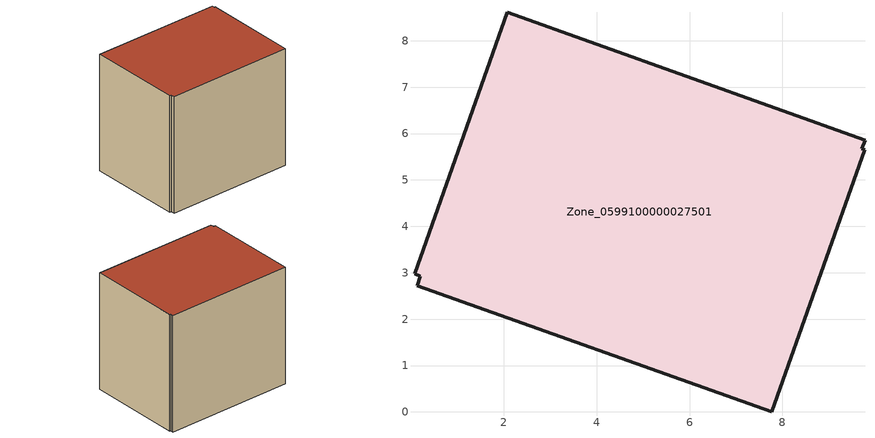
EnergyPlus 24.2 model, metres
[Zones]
Zone_0599100000027501
 floor ground (C_G): 9.72,5.67 9.78,5.66 7.77,0 0.13,2.72 0.2,2.93 0.07,2.98 2.07,8.62 9.78,5.86 z0.59
 wall outside (C_F): 2.07,8.62 0.07,2.98 0.2,2.93 0.13,2.72 7.77,0 9.78,5.66 9.72,5.67 9.78,5.86 2.07,8.62 z0.59:8.08
 roof outside (C_R): 9.78,5.86 2.07,8.62 0.07,2.98 0.2,2.93 0.13,2.72 7.77,0 9.78,5.66 9.72,5.67 z8.08
[BUILDING]
Pand.0599100000027501: North Axis=0; Terrain=City; Loads Convergence Tolerance Value=0.04; Temperature Convergence Tolerance Value=0.4; Solar Distribution=FullExterior; Maximum Number of Warmup Days=25; Minimum Number of Warmup Days=1
[Site:Location]
Rotterdam.The.Hague.AP_ZH_NLD Design_Conditions: Latitude=51.96; Longitude=4.45; Time Zone=1; Elevation=-4.5
[SITE:GROUNDTEMPERATURE:BUILDINGSURFACE]
18, 18, 18, 18, 18, 18, 18, 18, 18, 18, 18, 18
[MATERIAL] Thermal Absorptance=0.9; Solar Absorptance=0.7; Visible Absorptance=0.7
Name | Roughness | Thickness | Conductivity | Density | Specific Heat
G.TI.1965-1974 | MediumSmooth | 0.15 | 0.882353 | 540 | 1210
F.TI.1965-1974 | Rough | 0.3 | 0.697674 | 1920 | 840
R.TI.1965-1974 | MediumRough | 0.2 | 0.232558 | 1500 | 1000
[CONSTRUCTION]
C_G: G.TI.1965-1974
C_F: F.TI.1965-1974
C_R: R.TI.1965-1974
[ZONE]
Zone_0599100000027501: Type=1; Multiplier=1; Ceiling Height=Autocalculate; Volume=Autocalculate; Floor Area=autocalculate; Part of Total Floor Area=Yes
[ZONEINFILTRATION:DESIGNFLOWRATE]
Infil_Zone_0599100000027501: Zone or ZoneList or Space or SpaceList=Zone_0599100000027501; Schedule=AlwaysOn; Design Flow Rate Calculation Method=Flow/Area; Flow Rate per Floor Area=0.003; Constant Term Coefficient=1; Temperature Term Coefficient=0; Velocity Term Coefficient=0; Velocity Squared Term Coefficient=0
[HVACTEMPLATE:ZONE:IDEALLOADSAIRSYSTEM]
Zone_0599100000027501: Maximum Heating Supply Air Temperature=50; Minimum Cooling Supply Air Temperature=13; Maximum Heating Supply Air Humidity Ratio=0.0156; Minimum Cooling Supply Air Humidity Ratio=0.0077; Heating Limit=NoLimit; Cooling Limit=NoLimit; Dehumidification Control Type=ConstantSensibleHeatRatio; Cooling Sensible Heat Ratio=0.7; Dehumidification Setpoint=60; Humidification Control Type=None; Humidification Setpoint=30; Outdoor Air Method=None; Outdoor Air Flow Rate per Person=0.00944; Outdoor Air Flow Rate per Zone Floor Area=0; Outdoor Air Flow Rate per Zone=0; Demand Controlled Ventilation Type=None; Outdoor Air Economizer Type=NoEconomizer; Heat Recovery Type=None; Sensible Heat Recovery Effectiveness=0.7; Latent Heat Recovery Effectiveness=0.65
[ZONECONTROL:THERMOSTAT]
ThermostatControl_Zone_0599100000027501: Zone or ZoneList=Zone_0599100000027501; Control Type Schedule=DualSetpointControlType; Control 1=Thermostat_Zone_0599100000027501; Temperature Difference Between Cutout And Setpoint=0
[THERMOSTATSETPOINT:DUALSETPOINT]
Thermostat_Zone_0599100000027501: Heating Setpoint Temperature Schedule=HeatingSetpoint_Zone_0599100000027501; Cooling Setpoint Temperature Schedule=CoolingSetpoint_Zone_0599100000027501
[SCHEDULE:COMPACT]
HeatingSetpoint_Zone_0599100000027501: Through: 12/31, For: AllDays, Until: 24:00, 21
CoolingSetpoint_Zone_0599100000027501: Through: 12/31, For: AllDays, Until: 24:00, 24
DualSetpointControlType: Through: 12/31, For: AllDays, Until: 24:00, 4
AlwaysOn: Through: 12/31, For: AllDays, Until: 24:00, 1
